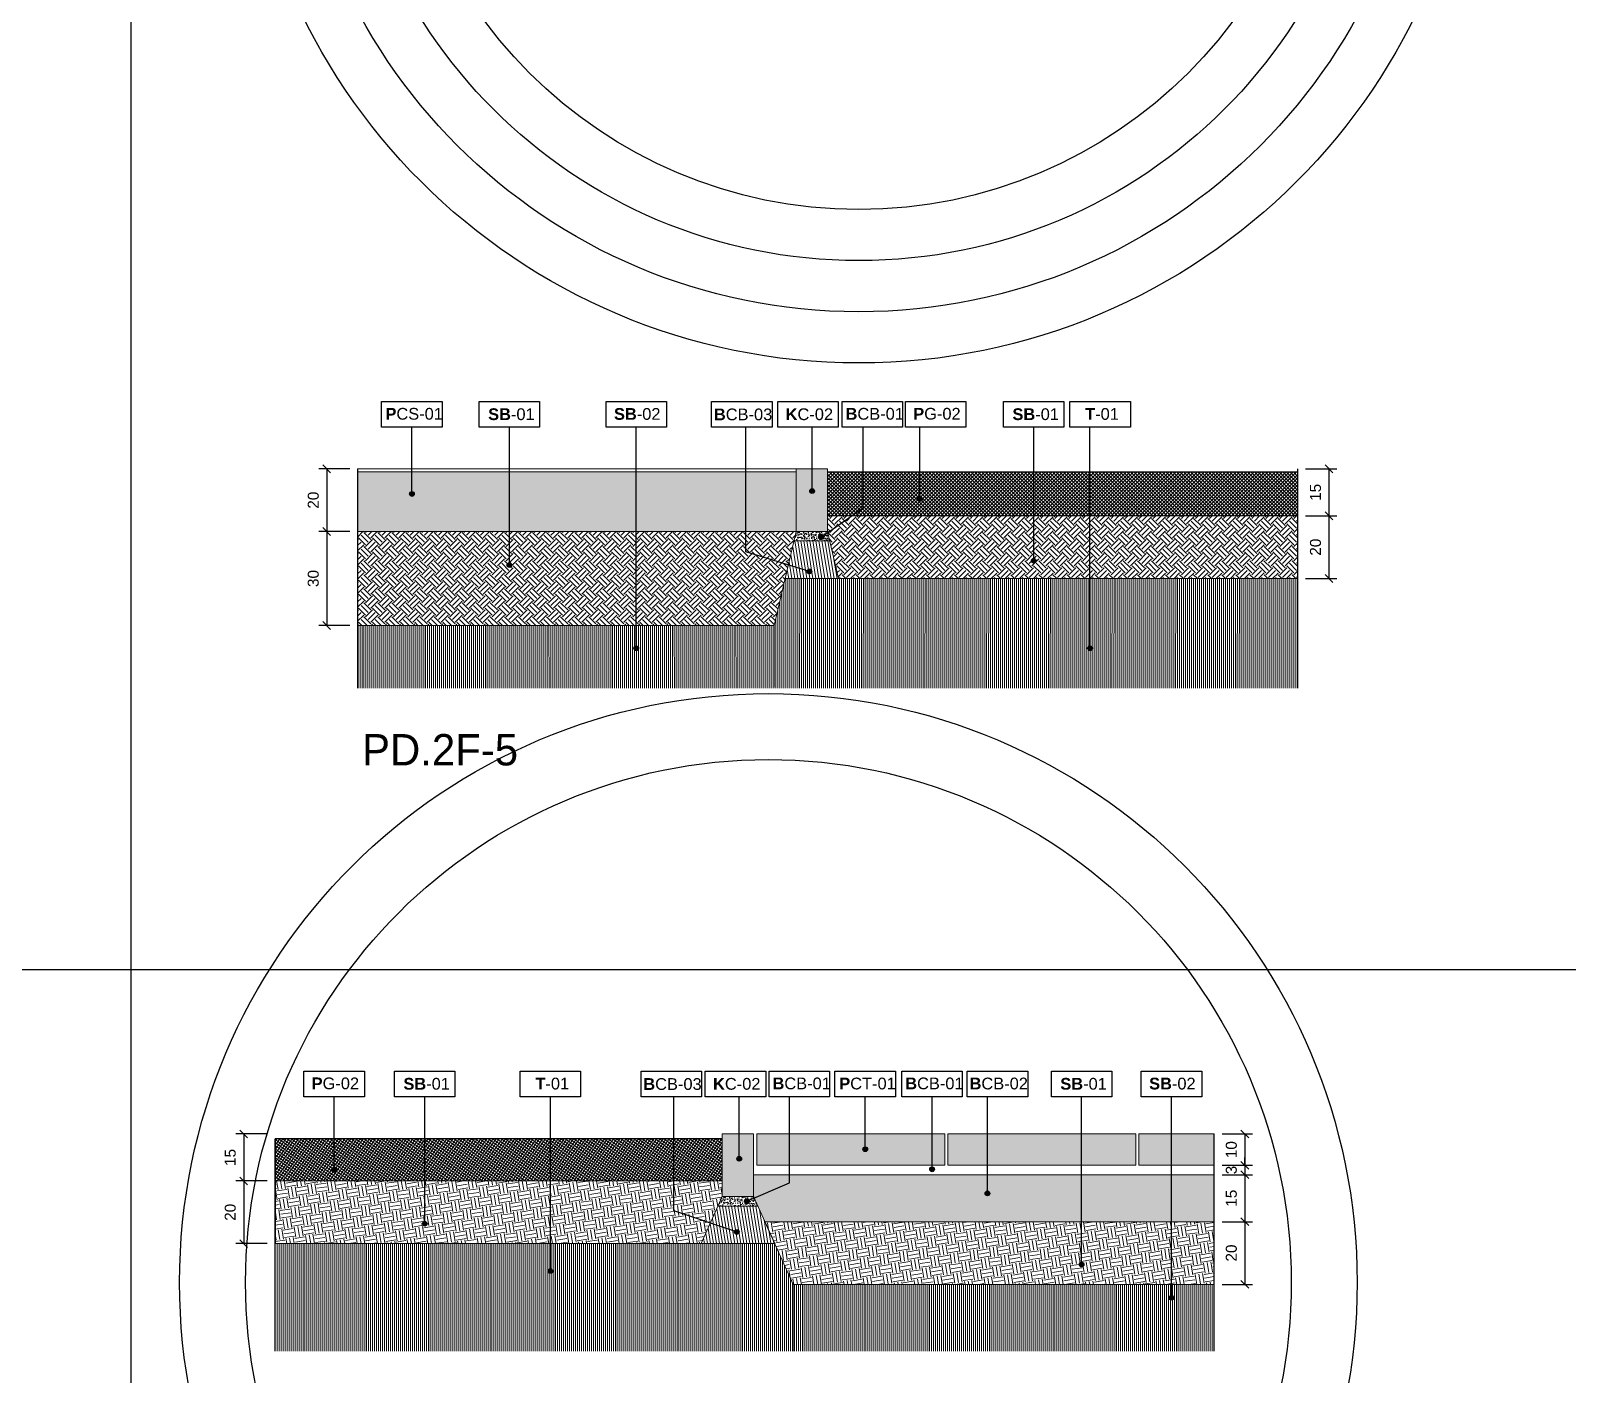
# Model space of a CAD drawing. Header units: metres. Extents: x -325 to 301, y -147 to 149.
# Drawn here: x 31.914 to 36.818, y 62.165 to 66.453 of the extents above; entities that cross this region are included whole.
import ezdxf

# ---------------------------------------------------------------- set-up
doc = ezdxf.new("R2010")
doc.units = ezdxf.units.M
doc.layers.get('Defpoints').update_dxf_attribs({"lineweight": 13})
for name, color, linetype, plot in [('-aux', 50, 'Continuous', False), ('-AUX-QAD', 5, 'Continuous', False), ('-AUX-TWQ', 1, 'Continuous', False)]:
    doc.layers.add(name, color=color, linetype=linetype, plot=plot)
doc.layers.add('0-TX-1_25', color=7, linetype='Continuous', true_color=0x3f4f7f)
doc.layers.add('3-TR-paviment fort', color=7, linetype='Continuous', true_color=0xd1d1d1)
doc.layers.add('03-TR-Paviment_02_Sealed Gravel', color=7, linetype='Continuous', lineweight=5, true_color=0xd4be8c)
doc.layers.add('3-TR tot_u', color=7, linetype='Continuous', lineweight=5, true_color=0x787878)
for name, color, linetype, lineweight in [('1-CM', 7, 'Continuous', 0), ('3-TR Formigó', 252, 'Continuous', 0), ('3-TR Seleccionat', 44, 'Continuous', 0), ('3-TR Tot-u', 37, 'Continuous', 0)]:
    doc.layers.add(name, color=color, linetype=linetype, lineweight=lineweight)
for name, color, linetype in [('1-SECCIÓ', 1, 'Continuous'), ('A-KEYPLAN_HATCH', 7, 'Continuous'), ('A_TEXT_2', 7, 'Continuous')]:
    doc.layers.add(name, color=color, linetype=linetype)
doc.styles.get("Standard").update_dxf_attribs({"font": 'arial.ttf'})
doc.styles.add('x-llegenda materials$0$ENGRAVERS', font='TT0586M.TTF')
doc.dimstyles.new('ISO-25', dxfattribs={"dimtxt": 0.1, "dimasz": 0.1, "dimexe": 0.1, "dimexo": 0.1, "dimgap": 0.1, "dimtad": 1, "dimdec": 0, "dimlfac": 100, "dimzin": 9, "dimtxsty": 'Standard', "dimblk": 'OBLIQUE', "dimcen": 0.1, "dimadec": 0, "dimazin": 0, "dimtfac": 1, "dimtdec": 0, "dimtmove": 0, "dimatfit": 3, "dimldrblk": 'OBLIQUE', "dimfxl": 1, "dimarcsym": 0})
pattern_1 = [(270, (-166.3343004, 10.77439), (0.00635, -2e-18), [])]
pattern_2 = [(44.999999995, (-269499.689853, 738627.051228), (3.8e-12, 0.0449012806053), [0.03175, -0.03175]), (44.999999995, (-269499.698272, 738627.059647), (3.8e-12, 0.0449012806053), [0.03175, -0.03175]), (44.999999995, (-269499.70669, 738627.068066), (3.8e-12, 0.0449012806053), [0.03175, -0.03175]), (134.999999995, (-269499.70669, 738627.07368), (-0.0449012806053, 3.8e-12), [0.03175, -0.03175]), (134.999999995, (-269499.698272, 738627.082098), (-0.0449012806053, 3.8e-12), [0.03175, -0.03175]), (134.999999995, (-269499.689853, 738627.090517), (-0.0449012806053, 3.8e-12), [0.03175, -0.03175])]

# ---------------------------------------------------------------- blocks, each defined once
blk = doc.blocks.new('_Oblique')
at = {"color": 0, "lineweight": -2}
blk.add_line((-0.5, -0.5), (0.5, 0.5), dxfattribs=at)
blk = doc.blocks.new('*D235')
at = {"layer": '0-TX-1_25', "color": 0, "lineweight": -2, "transparency": 16777216}
for p, q in [((35.7161, 62.9321), (35.8138, 62.9321)), ((35.7888, 62.9321), (35.7888, 62.8321)), ((35.7161, 62.8321), (35.8138, 62.8321))]:
    blk.add_line(p, q, dxfattribs=at)
at = {"layer": 'Defpoints', "color": 0, "transparency": 16777216}
for p in [(35.6911, 62.9321), (35.6911, 62.8321), (35.7888, 62.8321)]:
    blk.add_point(p, dxfattribs=at)
at = {"layer": '0-TX-1_25', "color": 0, "lineweight": -2, "transparency": 16777216, "xscale": 0.025, "yscale": 0.025, "zscale": 0.025}
for p, rotation in [((35.7888, 62.9321), 90), ((35.7888, 62.8321), 270)]:
    blk.add_blockref('_Oblique', p, dxfattribs=dict(at, rotation=rotation))
at = {"layer": '0-TX-1_25', "color": 0, "transparency": 16777216, "insert": (35.7459, 62.8821), "char_height": 0.035, "attachment_point": 5, "rotation": 90}
blk.add_mtext('10', dxfattribs=at)
blk = doc.blocks.new('*D236')
at = {"layer": '0-TX-1_25', "color": 0, "lineweight": -2, "transparency": 16777216}
for p, q in [((35.7161, 62.8321), (35.8138, 62.8321)), ((35.7888, 62.8321), (35.7888, 62.8571)), ((35.7888, 62.8321), (35.7888, 62.8021)), ((35.7161, 62.8021), (35.8138, 62.8021)), ((35.7888, 62.8021), (35.7888, 62.7771))]:
    blk.add_line(p, q, dxfattribs=at)
at = {"layer": 'Defpoints', "color": 0, "transparency": 16777216}
for p in [(35.6911, 62.8321), (35.6911, 62.8021), (35.7888, 62.8021)]:
    blk.add_point(p, dxfattribs=at)
at = {"layer": '0-TX-1_25', "color": 0, "lineweight": -2, "transparency": 16777216, "xscale": 0.025, "yscale": 0.025, "zscale": 0.025}
for p, rotation in [((35.7888, 62.8321), 270), ((35.7888, 62.8021), 90)]:
    blk.add_blockref('_Oblique', p, dxfattribs=dict(at, rotation=rotation))
at = {"layer": '0-TX-1_25', "color": 0, "transparency": 16777216, "insert": (35.7459, 62.8171), "char_height": 0.035, "attachment_point": 5, "rotation": 90}
blk.add_mtext('3', dxfattribs=at)
blk = doc.blocks.new('*D237')
at = {"layer": '0-TX-1_25', "color": 0, "lineweight": -2, "transparency": 16777216}
for p, q in [((35.7161, 62.6521), (35.8138, 62.6521)), ((35.7888, 62.6521), (35.7888, 62.4521)), ((35.7161, 62.4521), (35.8138, 62.4521))]:
    blk.add_line(p, q, dxfattribs=at)
at = {"layer": 'Defpoints', "color": 0, "transparency": 16777216}
for p in [(35.6911, 62.6521), (35.6911, 62.4521), (35.7888, 62.4521)]:
    blk.add_point(p, dxfattribs=at)
at = {"layer": '0-TX-1_25', "color": 0, "lineweight": -2, "transparency": 16777216, "xscale": 0.025, "yscale": 0.025, "zscale": 0.025}
for p, rotation in [((35.7888, 62.6521), 90), ((35.7888, 62.4521), 270)]:
    blk.add_blockref('_Oblique', p, dxfattribs=dict(at, rotation=rotation))
at = {"layer": '0-TX-1_25', "color": 0, "transparency": 16777216, "insert": (35.7459, 62.5521), "char_height": 0.035, "attachment_point": 5, "rotation": 90}
blk.add_mtext('20', dxfattribs=at)
blk = doc.blocks.new('hatch keyplan 2')
at = {"layer": 'A-KEYPLAN_HATCH'}
blk.add_lwpolyline([(0, 0.00548), (0.01287, 0.00548), (0.01287, 0), (0, 0)], close=True, dxfattribs=at)
blk = doc.blocks.new('hatch keyplan')
at = {"layer": 'A-KEYPLAN_HATCH'}
blk.add_blockref('hatch keyplan 2', (1.43058, 0.85215), dxfattribs=at)
blk = doc.blocks.new('SB-01')
at = {"layer": 'A-KEYPLAN_HATCH'}
blk.add_blockref('hatch keyplan', (-1.43058, -0.85215), dxfattribs=at)
at = {"layer": 'A_TEXT_2', "insert": (-0.0008, 0.00403), "char_height": 0.0025, "attachment_point": 1}
blk.add_mtext_dynamic_manual_height_columns('\\pi0.00271;{\\fArial|b1|i0|c0|p34;SB}-01', width=0.0145619, gutter_width=0.015, heights=[0], dxfattribs=at)
blk = doc.blocks.new('T-01')
at = {"layer": 'A-KEYPLAN_HATCH'}
blk.add_blockref('hatch keyplan', (-1.43058, -0.85215), dxfattribs=at)
at = {"layer": 'A_TEXT_2', "insert": (-0.0008, 0.00408), "char_height": 0.0025, "attachment_point": 1}
blk.add_mtext_dynamic_manual_height_columns('\\pi0.00405;{\\fArial|b1|i0|c0|p34;T}-01', width=0.0145619, gutter_width=0.015, heights=[0], dxfattribs=at)
blk = doc.blocks.new('PCB01')
at = {"layer": 'A-KEYPLAN_HATCH'}
blk.add_lwpolyline([(0.001, 0.00548), (0.01387, 0.00548), (0.01387, 0), (0.001, 0)], close=True, dxfattribs=at)
at = {"layer": 'A_TEXT_2', "insert": (0.0002, 0.00409), "char_height": 0.0025, "attachment_point": 1}
blk.add_mtext_dynamic_manual_height_columns('\\pi0.00171;{\\fArial|b1|i0|c0|p34;P}CT-01', width=0.0145619, gutter_width=0.015, heights=[0], dxfattribs=at)
blk = doc.blocks.new('B-CB02')
at = {"layer": 'A-KEYPLAN_HATCH'}
blk.add_blockref('hatch keyplan', (-1.43058, -0.85215), dxfattribs=at)
at = {"layer": 'A_TEXT_2', "insert": (-0.0008, 0.00409), "char_height": 0.0025, "attachment_point": 1}
blk.add_mtext_dynamic_manual_height_columns('\\pi0.00129;{\\fArial|b1|i0|c0|p34;B}CB-02', width=0.0145619, gutter_width=0.015, heights=[0], dxfattribs=at)
blk = doc.blocks.new('B-CB01')
at = {"layer": 'A-KEYPLAN_HATCH'}
blk.add_blockref('hatch keyplan', (-1.43058, -0.85215), dxfattribs=at)
at = {"layer": 'A_TEXT_2', "insert": (-0.0008, 0.00411), "char_height": 0.0025, "attachment_point": 1}
blk.add_mtext_dynamic_manual_height_columns('\\pi0.00152;{\\fArial|b1|i0|c0|p34;B}CB-01', width=0.0145619, gutter_width=0.015, heights=[0], dxfattribs=at)
blk = doc.blocks.new('B-CB03')
at = {"layer": 'A-KEYPLAN_HATCH'}
blk.add_blockref('hatch keyplan', (-1.43058, -0.85215), dxfattribs=at)
at = {"layer": 'A_TEXT_2', "insert": (-0.0008, 0.00398), "char_height": 0.0025, "attachment_point": 1}
blk.add_mtext_dynamic_manual_height_columns('\\pi0.00128;{\\fArial|b1|i0|c0|p34;B}CB-03', width=0.0145619, gutter_width=0.015, heights=[0], dxfattribs=at)
blk = doc.blocks.new('K01B')
at = {"layer": 'A-KEYPLAN_HATCH'}
blk.add_blockref('hatch keyplan', (-1.43058, -0.85215), dxfattribs=at)
at = {"layer": 'A_TEXT_2', "insert": (-0.0008, 0.00402), "char_height": 0.0025, "attachment_point": 1}
blk.add_mtext_dynamic_manual_height_columns('\\pi0.00246;{\\fArial|b1|i0|c0|p34;K}C-02', width=0.0145619, gutter_width=0.015, heights=[0], dxfattribs=at)
blk = doc.blocks.new('PG02')
at = {"layer": 'A-KEYPLAN_HATCH'}
blk.add_blockref('hatch keyplan', (-1.42958, -0.85215), dxfattribs=at)
at = {"layer": 'A_TEXT_2', "insert": (0.0002, 0.00412), "char_height": 0.0025, "attachment_point": 1}
blk.add_mtext_dynamic_manual_height_columns('\\pi0.00245,t0.01245;{\\fArial|b1|i0|c0|p34;P}G-02', width=0.0145619, gutter_width=0.015, heights=[0], dxfattribs=at)
blk = doc.blocks.new('POINT')
at = {"layer": '0-TX-1_25'}
h = blk.add_hatch(dxfattribs=at)
h.set_pattern_fill('ANGLE', color=256)
h.set_pattern_definition([(0, (-83.747, -12.726), (0, 6.985), [5.08, -1.905]), (90, (-83.747, -12.726), (-6.985, 4e-16), [5.08, -1.905])])
edge = h.paths.add_edge_path()
edge.add_arc((0, 0), 0.0075, 0, 360)
h = blk.add_hatch(color=256, dxfattribs=at)
h.dxf.hatch_style = 1
edge = h.paths.add_edge_path()
edge.add_arc((0, 0), 0.0075, 0, 360)
blk.add_circle((0, 0), 0.0075, dxfattribs=at)
blk = doc.blocks.new('*D238')
at = {"layer": '0-TX-1_25', "color": 0, "lineweight": -2, "transparency": 16777216}
for p, q in [((32.6687, 62.9321), (32.5683, 62.9321)), ((32.5933, 62.9321), (32.5933, 62.7821)), ((32.6687, 62.7821), (32.5683, 62.7821))]:
    blk.add_line(p, q, dxfattribs=at)
at = {"layer": 'Defpoints', "color": 0, "transparency": 16777216}
for p in [(32.6937, 62.9321), (32.5933, 62.7821), (32.6937, 62.7821)]:
    blk.add_point(p, dxfattribs=at)
at = {"layer": '0-TX-1_25', "color": 0, "lineweight": -2, "transparency": 16777216, "xscale": 0.025, "yscale": 0.025, "zscale": 0.025}
for p, rotation in [((32.5933, 62.9321), 90), ((32.5933, 62.7821), 270)]:
    blk.add_blockref('_Oblique', p, dxfattribs=dict(at, rotation=rotation))
at = {"layer": '0-TX-1_25', "color": 0, "transparency": 16777216, "insert": (32.5505, 62.8571), "char_height": 0.035, "attachment_point": 5, "rotation": 90}
blk.add_mtext('15', dxfattribs=at)
blk = doc.blocks.new('*D319')
at = {"layer": '0-TX-1_25', "color": 0, "lineweight": -2, "transparency": 16777216}
for p, q in [((32.6687, 62.7821), (32.5683, 62.7821)), ((32.5933, 62.7821), (32.5933, 62.5821)), ((32.6687, 62.5821), (32.5683, 62.5821))]:
    blk.add_line(p, q, dxfattribs=at)
at = {"layer": 'Defpoints', "color": 0, "transparency": 16777216}
for p in [(32.6937, 62.7821), (32.5933, 62.5821), (32.6937, 62.5821)]:
    blk.add_point(p, dxfattribs=at)
at = {"layer": '0-TX-1_25', "color": 0, "lineweight": -2, "transparency": 16777216, "xscale": 0.025, "yscale": 0.025, "zscale": 0.025}
for p, rotation in [((32.5933, 62.7821), 90), ((32.5933, 62.5821), 270)]:
    blk.add_blockref('_Oblique', p, dxfattribs=dict(at, rotation=rotation))
at = {"layer": '0-TX-1_25', "color": 0, "transparency": 16777216, "insert": (32.5505, 62.6821), "char_height": 0.035, "attachment_point": 5, "rotation": 90}
blk.add_mtext('20', dxfattribs=at)
blk = doc.blocks.new('*D320')
at = {"layer": '0-TX-1_25', "color": 0, "lineweight": -2, "transparency": 16777216}
for p, q in [((35.7161, 62.8021), (35.8138, 62.8021)), ((35.7888, 62.8021), (35.7888, 62.6521)), ((35.7161, 62.6521), (35.8138, 62.6521))]:
    blk.add_line(p, q, dxfattribs=at)
at = {"layer": 'Defpoints', "color": 0, "transparency": 16777216}
for p in [(35.6911, 62.8021), (35.6911, 62.6521), (35.7888, 62.6521)]:
    blk.add_point(p, dxfattribs=at)
at = {"layer": '0-TX-1_25', "color": 0, "lineweight": -2, "transparency": 16777216, "xscale": 0.025, "yscale": 0.025, "zscale": 0.025}
for p, rotation in [((35.7888, 62.8021), 90), ((35.7888, 62.6521), 270)]:
    blk.add_blockref('_Oblique', p, dxfattribs=dict(at, rotation=rotation))
at = {"layer": '0-TX-1_25', "color": 0, "transparency": 16777216, "insert": (35.7459, 62.7271), "char_height": 0.035, "attachment_point": 5, "rotation": 90}
blk.add_mtext('15', dxfattribs=at)
blk = doc.blocks.new('SB-02')
at = {"layer": 'A-KEYPLAN_HATCH'}
blk.add_blockref('hatch keyplan', (-1.43058, -0.85215), dxfattribs=at)
at = {"layer": 'A_TEXT_2', "insert": (-0.0008, 0.00408), "char_height": 0.0025, "attachment_point": 1}
blk.add_mtext_dynamic_manual_height_columns('\\pi0.00249;{\\fArial|b1|i0|c0|p34;SB}-02', width=0.0145619, gutter_width=0.015, heights=[0], dxfattribs=at)
blk = doc.blocks.new('*D1124')
at = {"layer": '0-TX-1_25', "color": 0, "lineweight": -2, "transparency": 16777216}
for p, q in [((35.9821, 65.055), (36.0824, 65.055)), ((36.0574, 65.055), (36.0574, 64.905)), ((35.9821, 64.905), (36.0824, 64.905))]:
    blk.add_line(p, q, dxfattribs=at)
at = {"layer": 'Defpoints', "color": 0, "transparency": 16777216}
for p in [(35.9571, 65.055), (35.9571, 64.905), (36.0574, 64.905)]:
    blk.add_point(p, dxfattribs=at)
at = {"layer": '0-TX-1_25', "color": 0, "lineweight": -2, "transparency": 16777216, "xscale": 0.025, "yscale": 0.025, "zscale": 0.025}
for p, rotation in [((36.0574, 65.055), 90), ((36.0574, 64.905), 270)]:
    blk.add_blockref('_Oblique', p, dxfattribs=dict(at, rotation=rotation))
at = {"layer": '0-TX-1_25', "color": 0, "transparency": 16777216, "insert": (36.0146, 64.98), "char_height": 0.035, "attachment_point": 5, "rotation": 90}
blk.add_mtext('15', dxfattribs=at)
blk = doc.blocks.new('*D1125')
at = {"layer": '0-TX-1_25', "color": 0, "lineweight": -2, "transparency": 16777216}
for p, q in [((32.9321, 65.055), (32.8334, 65.055)), ((32.8584, 65.055), (32.8584, 64.855)), ((32.9321, 64.855), (32.8334, 64.855))]:
    blk.add_line(p, q, dxfattribs=at)
at = {"layer": 'Defpoints', "color": 0, "transparency": 16777216}
for p in [(32.9571, 65.055), (32.8584, 64.855), (32.9571, 64.855)]:
    blk.add_point(p, dxfattribs=at)
at = {"layer": '0-TX-1_25', "color": 0, "lineweight": -2, "transparency": 16777216, "xscale": 0.025, "yscale": 0.025, "zscale": 0.025}
for p, rotation in [((32.8584, 65.055), 90), ((32.8584, 64.855), 270)]:
    blk.add_blockref('_Oblique', p, dxfattribs=dict(at, rotation=rotation))
at = {"layer": '0-TX-1_25', "color": 0, "transparency": 16777216, "insert": (32.8155, 64.955), "char_height": 0.035, "attachment_point": 5, "rotation": 90}
blk.add_mtext('20', dxfattribs=at)
blk = doc.blocks.new('*D1126')
at = {"layer": '0-TX-1_25', "color": 0, "lineweight": -2, "transparency": 16777216}
for p, q in [((32.9321, 64.855), (32.8334, 64.855)), ((32.8584, 64.855), (32.8584, 64.555)), ((32.9321, 64.555), (32.8334, 64.555))]:
    blk.add_line(p, q, dxfattribs=at)
at = {"layer": 'Defpoints', "color": 0, "transparency": 16777216}
for p in [(32.9571, 64.855), (32.8584, 64.555), (32.9571, 64.555)]:
    blk.add_point(p, dxfattribs=at)
at = {"layer": '0-TX-1_25', "color": 0, "lineweight": -2, "transparency": 16777216, "xscale": 0.025, "yscale": 0.025, "zscale": 0.025}
for p, rotation in [((32.8584, 64.855), 90), ((32.8584, 64.555), 270)]:
    blk.add_blockref('_Oblique', p, dxfattribs=dict(at, rotation=rotation))
at = {"layer": '0-TX-1_25', "color": 0, "transparency": 16777216, "insert": (32.8155, 64.705), "char_height": 0.035, "attachment_point": 5, "rotation": 90}
blk.add_mtext('30', dxfattribs=at)
blk = doc.blocks.new('*D1127')
at = {"layer": '0-TX-1_25', "color": 0, "lineweight": -2, "transparency": 16777216}
for p, q in [((35.9821, 64.905), (36.0824, 64.905)), ((36.0574, 64.905), (36.0574, 64.705)), ((35.9821, 64.705), (36.0824, 64.705))]:
    blk.add_line(p, q, dxfattribs=at)
at = {"layer": 'Defpoints', "color": 0, "transparency": 16777216}
for p in [(35.9571, 64.905), (35.9571, 64.705), (36.0574, 64.705)]:
    blk.add_point(p, dxfattribs=at)
at = {"layer": '0-TX-1_25', "color": 0, "lineweight": -2, "transparency": 16777216, "xscale": 0.025, "yscale": 0.025, "zscale": 0.025}
for p, rotation in [((36.0574, 64.905), 90), ((36.0574, 64.705), 270)]:
    blk.add_blockref('_Oblique', p, dxfattribs=dict(at, rotation=rotation))
at = {"layer": '0-TX-1_25', "color": 0, "transparency": 16777216, "insert": (36.0146, 64.805), "char_height": 0.035, "attachment_point": 5, "rotation": 90}
blk.add_mtext('20', dxfattribs=at)
blk = doc.blocks.new('PCS01')
at = {"layer": 'A-KEYPLAN_HATCH'}
blk.add_blockref('hatch keyplan', (-1.42958, -0.85215), dxfattribs=at)
at = {"layer": 'A_TEXT_2', "insert": (0.0002, 0.00411), "char_height": 0.0025, "attachment_point": 1}
blk.add_mtext_dynamic_manual_height_columns('\\pi0.00161;{\\fArial|b1|i0|c0|p34;P}CS-01', width=0.0145619, gutter_width=0.015, heights=[0], dxfattribs=at)

msp = doc.modelspace()

# ---------------------------------------------------------------- hatches: boundary and pattern name
at = {"layer": '03-TR-Paviment_02_Sealed Gravel'}
h = msp.add_hatch(dxfattribs=at)
h.set_pattern_fill('_USER', color=256, scale=0.008, angle=45, style=0, double=1, pattern_type=0)
h.set_pattern_definition([(45, (28.4538395, 68.824261), (-0.005656854, 0.005656854), []), (135, (28.4538395, 68.824261), (-0.005656854, -0.005656854), [])])
h.paths.add_polyline_path([(34.4571, 65.045), (34.4571, 64.905), (35.9571, 64.905), (35.9571, 65.045)])
h = msp.add_hatch(dxfattribs=at)
h.set_pattern_fill('_USER', color=256, scale=0.008, angle=234.1752, style=0, double=1, pattern_type=0)
h.set_pattern_definition([(234.175244, (0, -0.025), (0.006486488, -0.0046824645), []), (324.175244, (0, -0.025), (0.0046824645, 0.006486488), [])])
h.paths.add_polyline_path([(34.1211, 62.9171), (32.6933, 62.9171), (32.6937, 62.7821), (34.1211, 62.7821)])
at = {"layer": '3-TR Formigó'}
h = msp.add_hatch(dxfattribs=at)
h.set_pattern_fill('ANSI31', color=256, scale=0.003, angle=234.1752, style=0)
h.set_pattern_definition([(279.1752, (33.762184, 64.654956), (0.00940313, 0.0015188), [])])
h.paths.add_polyline_path([(34.4923, 64.705), (34.4642, 64.825), (34.3501, 64.825), (34.322, 64.705)])
h = msp.add_hatch(dxfattribs=at)
h.set_pattern_fill('ANSI31', color=256, scale=0.003, angle=234.1752, style=0)
h.set_pattern_definition([(279.17524, (37.00527, 62.532068), (0.00940313, 0.001518806), [])])
h.paths.add_polyline_path([(34.0536, 62.5821), (34.2886, 62.5821), (34.2346, 62.7021), (34.1076, 62.7021)])
at = {"layer": '3-TR Seleccionat'}
h = msp.add_hatch(dxfattribs=at)
h.set_pattern_fill('ANSI31', color=256, scale=0.002, angle=45, style=0)
h.set_pattern_definition([(90, (-441042.3533865, -650771.812491), (-0.00635, 1e-18), [])])
h.paths.add_polyline_path([(34.2869, 64.555), (32.9571, 64.555), (32.9571, 64.355), (35.9571, 64.355), (35.9571, 64.705), (34.4923, 64.705), (34.322, 64.705)])
h = msp.add_hatch(dxfattribs=at)
h.set_pattern_fill('ANSI31', color=256, scale=0.002, angle=225, style=0)
h.set_pattern_definition(pattern_1)
h.paths.add_polyline_path([(34.2886, 62.5821), (32.6937, 62.5821), (32.6933, 62.4521), (34.3471, 62.4521)])
h = msp.add_hatch(dxfattribs=at)
h.set_pattern_fill('ANSI31', color=256, scale=0.002, angle=225, style=0)
h.set_pattern_definition(pattern_1)
h.paths.add_polyline_path([(32.6933, 62.4521), (35.6911, 62.4521), (35.6911, 62.2394), (32.6933, 62.2394)])
at = {"layer": '3-TR Tot-u'}
h = msp.add_hatch(dxfattribs=at)
h.set_pattern_fill('EARTH', color=256, scale=0.005, angle=-80.8248, style=0)
h.set_pattern_definition(pattern_2)
h.paths.add_polyline_path([(34.4571, 64.905), (34.4571, 64.855), (34.4923, 64.705), (35.9571, 64.705), (35.9571, 64.905)])
h = msp.add_hatch(dxfattribs=at)
h.set_pattern_fill('EARTH', color=256, scale=0.005, angle=-80.8248, style=0)
h.set_pattern_definition(pattern_2)
h.paths.add_polyline_path([(34.3571, 64.855), (34.2869, 64.555), (32.9571, 64.555), (32.9571, 64.855)])
h = msp.add_hatch(dxfattribs=at)
h.set_pattern_fill('EARTH', color=256, scale=0.005, angle=-80.82476, style=0)
h.paths.add_polyline_path([(32.6933, 62.7821), (34.1211, 62.7821), (34.1211, 62.7321), (34.0536, 62.5821), (32.6937, 62.5821)])
h = msp.add_hatch(dxfattribs=at)
h.set_pattern_fill('EARTH', color=256, scale=0.005, angle=-80.8248, style=0)
h.set_pattern_definition([(279.1752, (34.132082, 62.402068), (0.03640645, -0.0262811), [0.03175, -0.03175]), (279.1752, (34.143836, 62.403967), (0.03640645, -0.0262811), [0.03175, -0.03175]), (279.1752, (34.15559, 62.405865), (0.03640645, -0.0262811), [0.03175, -0.03175]), (9.1752, (34.16014, 62.40258), (0.0262811, 0.03640645), [0.03175, -0.03175]), (9.1752, (34.16204, 62.390826), (0.0262811, 0.03640645), [0.03175, -0.03175]), (9.1752, (34.163938, 62.379072), (0.0262811, 0.03640645), [0.03175, -0.03175])])
h.paths.add_polyline_path([(34.2571, 62.6521), (34.3471, 62.4521), (35.6911, 62.4521), (35.6911, 62.6521)])
at = {"layer": '3-TR tot_u'}
h = msp.add_hatch(dxfattribs=at)
h.set_pattern_fill('AR-CONC', color=256, scale=0.0002, angle=90.2664)
h.set_pattern_definition([(140.266414, (-0.349407, -6.381264), (0.003018359, 0.036451363), [0.00381, -0.04191]), (85.266414, (-0.349407, -6.381264), (-0.038178181, -0.007226283), [0.003048, -0.033528117]), (190.71786, (-0.349155, -6.378227), (-0.035159821, 0.02922508), [0.003238002, -0.035618049]), (136.450614, (-0.359567, -6.38131), (0.008156283, 0.05425432), [0.005715, -0.062865]), (186.90197, (-0.358887, -6.37679), (-0.049705466, 0.047250218), [0.004857005, -0.05342712]), (81.450565, (-0.359567, -6.38131), (-0.049705466, 0.047250218), [0.004571993, -0.050291946]), (111.266414, (-0.35705, -6.37622), (0.020311824, 0.030417653), [0.00381, -0.04191]), (56.266414, (-0.35705, -6.37622), (-0.036894668, 0.012188985), [0.003048, -0.033528]), (161.71786, (-0.355358, -6.373685), (-0.016582845, 0.042606638), [0.003238002, -0.035617988]), (127.766414, (-0.349407, -6.381264), (-0.0169136972, 0.0005390813), [0, -0.0331216, 0, -0.034036, 0, -0.033655]), (97.766414, (-0.349407, -6.381264), (-0.020098038, 0.0132706243), [0, -0.0194056, 0, -0.0323596, 0, -0.012827]), (57.766414, (-0.349354, -6.392592), (0.0010196429, 0.0271231534), [0, -0.0127, 0, -0.039624, 0, -0.052578]), (47.766414, (-0.34933, -6.397672), (-0.005222997, 0.0296018704), [0, -0.01651, 0, -0.0263144, 0, -0.037338])])
h.paths.add_polyline_path([(34.3571, 65.045), (32.9571, 65.045), (32.9571, 64.855), (34.3571, 64.855)])
h = msp.add_hatch(dxfattribs=at)
h.set_pattern_fill('AR-CONC', color=256, scale=9e-05, angle=89.1201)
h.set_pattern_definition([(139.120136, (-49.52341, 43.70632), (0.0016861337, 0.0163726586), [0.0017145, -0.0188595]), (84.120136, (-49.52341, 43.70632), (-0.0172417962, -0.002907487), [0.0013716, -0.0150876526]), (189.57158, (-49.523269, 43.707684), (-0.0155556617, 0.0134651714), [0.0014571008, -0.016028122]), (135.304336, (-49.527981, 43.70639), (0.0041580035, 0.024336133), [0.00257175, -0.02828925]), (185.755694, (-49.527635, 43.708418), (-0.021937625, 0.021705804), [0.002185652, -0.024042205]), (80.304287, (-49.52798, 43.70639), (-0.021937625, 0.021705804), [0.002057397, -0.022631376]), (110.120136, (-49.526803, 43.708658), (0.0094123187, 0.0135023525), [0.0017145, -0.0188595]), (55.120136, (-49.526803, 43.708658), (-0.01648955, 0.0058160805), [0.0013716, -0.0150876]), (160.57158, (-49.526019, 43.709783), (-0.0070772314, 0.019318433), [0.0014571008, -0.0160280944]), (126.620136, (-49.5234097, 43.70632), (-0.00760478767, 0.00039479935), [0, -0.01490472, 0, -0.0153162, 0, -0.01514475]), (96.620136, (-49.52341, 43.70632), (-0.0089228417, 0.0061515134), [0, -0.00873252, 0, -0.01456182, 0, -0.00577215]), (56.620136, (-49.523488, 43.7012226), (0.0007029168, 0.0121937974), [0, -0.005715, 0, -0.0178308, 0, -0.0236601]), (46.620136, (-49.523523, 43.698937), (-0.002083395, 0.0133651946), [0, -0.0074295, 0, -0.01184148, 0, -0.0168021])])
h.paths.add_polyline_path([(34.4642, 64.825), (34.4571, 64.8549), (34.3571, 64.8549), (34.3495, 64.825)])
h = msp.add_hatch(dxfattribs=at)
h.set_pattern_fill('AR-CONC', color=256, scale=0.0002, angle=90.2664)
h.set_pattern_definition([(140.2664143104, (269984.931893, -738410.930217), (0.0030183585511, 0.0364513625844), [0.00381, -0.04191]), (85.2664143104, (269984.931893, -738410.930217), (-0.0381781810675, -0.0072262829332), [0.003048, -0.033528116834]), (190.7178590104, (269984.932144, -738410.92718), (-0.0351598209585, 0.0292250795622), [0.00323800176, -0.03561804892]), (136.4506143104, (269984.921733, -738410.930265), (0.0081562825582, 0.0542543196878), [0.005715, -0.062865]), (186.9019719204, (269984.922413, -738410.925743), (-0.049705465848, 0.047250217616), [0.004857004628, -0.053427121632]), (81.45056548, (269984.921733, -738410.930265), (-0.0497054658455, 0.0472502176188), [0.004571993414, -0.050291946384]), (111.2664143104, (269984.92425, -738410.925173), (0.0203118235131, 0.0304176527954), [0.00381, -0.04191]), (56.2664143104, (269984.92425, -738410.925173), (-0.0368946682902, 0.0121889849718), [0.003048, -0.033528]), (161.7178593104, (269984.925942, -738410.922638), (-0.016582844967, 0.0426066376987), [0.00323800176, -0.03561798752]), (127.7664143104, (269984.931893, -738410.930217), (-0.0169136972324, 0.00053908133522), [0, -0.0331216, 0, -0.034036, 0, -0.033655]), (97.7664143104, (269984.931893, -738410.930217), (-0.02009803784808, 0.0132706243038), [0, -0.0194056, 0, -0.0323596, 0, -0.012827]), (57.7664143104, (269984.931946, -738410.941546), (0.00101964285024, 0.02712315336895), [0, -0.0127, 0, -0.039624, 0, -0.052578]), (47.7664143104, (269984.93197, -738410.946626), (-0.0052229971542, 0.0296018704426), [0, -0.01651, 0, -0.0263144, 0, -0.037338])])
h.paths.add_polyline_path([(35.6911, 62.8021), (35.6911, 62.6521), (34.2571, 62.6521), (34.2211, 62.7321), (34.2211, 62.8021)])
h = msp.add_hatch(dxfattribs=at)
h.set_pattern_fill('AR-CONC', color=256, scale=9e-05, angle=89.1201)
h.set_pattern_definition([(139.120136, (-49.759451, 41.583432), (0.0016861337, 0.0163726586), [0.0017145, -0.0188595]), (84.120136, (-49.759451, 41.583432), (-0.0172417962, -0.002907487), [0.0013716, -0.0150876526]), (189.57158, (-49.75931, 41.584796), (-0.0155556617, 0.0134651714), [0.0014571008, -0.016028122]), (135.304336, (-49.764023, 41.583502), (0.0041580035, 0.024336133), [0.00257175, -0.02828925]), (185.755694, (-49.763676, 41.58553), (-0.021937625, 0.021705804), [0.002185652, -0.024042205]), (80.304287, (-49.764023, 41.583502), (-0.021937625, 0.021705804), [0.002057397, -0.022631376]), (110.120136, (-49.762845, 41.58577), (0.0094123187, 0.0135023525), [0.0017145, -0.0188595]), (55.120136, (-49.762845, 41.58577), (-0.01648955, 0.0058160805), [0.0013716, -0.0150876]), (160.57158, (-49.76206, 41.586895), (-0.0070772314, 0.019318433), [0.0014571008, -0.0160280944]), (126.620136, (-49.759451, 41.583432), (-0.00760478767, 0.00039479935), [0, -0.01490472, 0, -0.0153162, 0, -0.01514475]), (96.620136, (-49.759451, 41.583432), (-0.0089228417, 0.0061515134), [0, -0.00873252, 0, -0.01456182, 0, -0.00577215]), (56.620136, (-49.7595295, 41.5783346), (0.0007029168, 0.0121937974), [0, -0.005715, 0, -0.0178308, 0, -0.0236601]), (46.620136, (-49.759565, 41.576049), (-0.002083395, 0.0133651946), [0, -0.0074295, 0, -0.01184148, 0, -0.0168021])])
h.paths.add_polyline_path([(34.2346, 62.7021), (34.2211, 62.7321), (34.1163, 62.732), (34.1073, 62.7008)])
at = {"layer": '3-TR-paviment fort'}
for points in [[(34.3571, 65.055), (34.4571, 65.055), (34.4571, 64.855), (34.3571, 64.855)], [(34.1211, 62.9321), (34.2211, 62.9321), (34.2211, 62.7321), (34.1211, 62.7321)], [(34.7907, 62.8321), (34.7907, 62.9321), (34.2311, 62.9321), (34.2311, 62.8321)], [(34.8311, 62.9321), (34.7276, 62.9321), (34.7276, 62.8321), (34.8311, 62.8321)], [(34.9673, 62.9321), (34.8411, 62.9321), (34.8411, 62.8321), (34.9673, 62.8321)], [(35.2679, 62.9321), (34.9673, 62.9321), (34.9673, 62.8321), (35.2679, 62.8321)], [(35.4411, 62.9321), (35.2679, 62.9321), (35.2679, 62.8321), (35.4411, 62.8321)], [(35.6911, 62.9321), (35.4511, 62.9321), (35.4511, 62.8321), (35.6911, 62.8321)]]:
    msp.add_hatch(color=256, dxfattribs=at).paths.add_polyline_path(points)

# ---------------------------------------------------------------- linework, layer by layer
at = {"layer": '-aux'}
for points in [[(32.2345, 3.4567), (32.2345, 133.4567)], [(12.2345, 63.4567), (142.2345, 63.4567)]]:
    msp.add_lwpolyline(points, dxfattribs=at)
at = {"layer": '-AUX-QAD'}
for centre, radius in [((34.5568, 67.3691), 1.6496), ((34.5568, 67.3691), 1.4863), ((34.2681, 62.4581), 1.8794), ((34.2681, 62.4581), 1.6689)]:
    msp.add_circle(centre, radius, dxfattribs=at)
at = {"layer": '-AUX-TWQ'}
for radius in [1.9762, 1.8129]:
    msp.add_circle((34.5568, 67.3691), radius, dxfattribs=at)
at = {"layer": '0-TX-1_25'}
for points in [[(33.1303, 64.9748), (33.1303, 65.1878)], [(33.4416, 64.7478), (33.4416, 65.1878)], [(33.8465, 64.4826), (33.8465, 65.1878)], [(34.3992, 64.7277), (34.1963, 64.7897), (34.1963, 65.1878)], [(34.4077, 64.9839), (34.4077, 65.1878)], [(34.4362, 64.8366), (34.5702, 64.9309), (34.5702, 65.1878)], [(34.7516, 64.9586), (34.7516, 65.1557), (34.7516, 65.1878)], [(35.115, 64.7615), (35.115, 65.1878)], [(35.2947, 64.4826), (35.2947, 65.1878)], [(32.882, 62.8178), (32.882, 63.0506)], [(33.171, 62.6454), (33.171, 63.0506)], [(33.5722, 62.4946), (33.5722, 63.0506)], [(34.163, 62.6209), (33.9665, 62.6869), (33.9665, 63.0506)], [(34.1749, 62.8528), (34.1749, 63.0506)], [(34.1997, 62.7179), (34.3354, 62.7766), (34.3354, 63.0506)], [(34.5772, 62.8833), (34.5772, 63.0506)], [(34.7907, 62.8193), (34.7907, 63.0506)], [(34.9673, 62.7422), (34.9673, 63.0506)], [(35.2679, 62.5152), (35.2679, 63.0506)], [(35.5546, 62.4096), (35.5546, 63.0506)], [(34.1211, 62.9171), (32.6933, 62.9171), (32.6937, 62.5821)]]:
    msp.add_lwpolyline(points, dxfattribs=at)
at = {"layer": '1-CM'}
for p, q in [((32.9571, 65.055), (34.4571, 65.055)), ((32.9571, 65.055), (34.3571, 65.055)), ((32.9571, 65.045), (34.3571, 65.045)), ((34.4571, 65.045), (35.9571, 65.045)), ((32.9571, 64.855), (34.3571, 64.855)), ((34.322, 64.705), (35.9571, 64.705)), ((34.2869, 64.555), (32.9571, 64.555)), ((34.1211, 62.9171), (32.6937, 62.9171)), ((34.1211, 62.7821), (32.6933, 62.7821)), ((34.2211, 62.8021), (35.6911, 62.8021)), ((34.2571, 62.6521), (35.6911, 62.6521)), ((35.6911, 62.4521), (34.3471, 62.4521))]:
    msp.add_line(p, q, dxfattribs=at)
for points in [[(34.4571, 64.855), (34.3571, 64.855), (34.3571, 65.055), (34.4571, 65.055)], [(34.2211, 62.7321), (34.1211, 62.7321), (34.1211, 62.9321), (34.2211, 62.9321)], [(34.8311, 62.8321), (34.2311, 62.8321), (34.2311, 62.9321), (34.8311, 62.9321)], [(35.4411, 62.8321), (34.8411, 62.8321), (34.8411, 62.9321), (35.4411, 62.9321)], [(32.6933, 62.7821), (34.1211, 62.7821), (34.1211, 62.7321), (34.0536, 62.5821), (32.6937, 62.5821)]]:
    msp.add_lwpolyline(points, close=True, dxfattribs=at)
for points in [[(34.4566, 65.045), (35.9571, 65.045)], [(34.4571, 64.905), (35.9571, 64.905)], [(34.2869, 64.555), (34.3571, 64.855), (34.4571, 64.855), (34.4578, 64.8519)], [(34.3571, 64.855), (34.322, 64.705)], [(34.4571, 64.855), (34.4923, 64.705)], [(34.3501, 64.825), (34.4642, 64.825)], [(34.322, 64.705), (34.2869, 64.555)], [(34.3203, 64.6978), (34.3203, 64.6978)], [(34.2869, 64.555), (34.2869, 64.3585)], [(35.6911, 62.8321), (35.4511, 62.8321), (35.4511, 62.9321), (35.6911, 62.9321)], [(32.6933, 62.7821), (34.1211, 62.7821)], [(34.0536, 62.5821), (34.1211, 62.7321), (34.2211, 62.7321), (34.2886, 62.5821)], [(34.2211, 62.7321), (34.1211, 62.7321)], [(34.2346, 62.7021), (34.1076, 62.7021)], [(34.2571, 62.6521), (34.3471, 62.4521)], [(34.0536, 62.5821), (34.2886, 62.5821)], [(34.3471, 62.4521), (34.3471, 62.2394)]]:
    msp.add_lwpolyline(points, dxfattribs=at)
at = {"layer": '1-SECCIÓ'}
for p, q in [((32.9571, 65.055), (32.9571, 64.355)), ((35.9571, 65.055), (35.9571, 64.355))]:
    msp.add_line(p, q, dxfattribs=at)
for points in [[(35.6911, 62.2394), (35.6911, 62.9321)], [(32.6937, 62.2394), (32.6933, 62.9171)]]:
    msp.add_lwpolyline(points, dxfattribs=at)

# ---------------------------------------------------------------- block references
at = {"color": 244, "true_color": 0x991b1e, "xscale": 14.99999999999007, "yscale": 14.99999999999007, "zscale": 14.99999999999007}
for p in [(34.2983, 65.1878), (34.0666, 63.0506)]:
    msp.add_blockref('K01B', p, dxfattribs=at)
at = {"layer": '0-TX-1_25', "xscale": 15, "yscale": 15, "zscale": 15}
for name, p in [('SB-01', (33.345, 65.1878)), ('SB-02', (33.7499, 65.1878)), ('B-CB03', (34.087, 65.1878)), ('B-CB01', (34.5036, 65.1878)), ('PG02', (34.6907, 65.1878)), ('SB-01', (35.0185, 65.1878)), ('T-01', (35.2304, 65.1878)), ('PG02', (32.7705, 63.0506)), ('SB-01', (33.0745, 63.0506)), ('T-01', (33.4756, 63.0506)), ('B-CB03', (33.8617, 63.0506)), ('B-CB01', (34.2704, 63.0506)), ('PCB01', (34.4656, 63.0506)), ('B-CB01', (34.6941, 63.0506)), ('B-CB02', (34.9029, 63.0506)), ('SB-01', (35.1713, 63.0506)), ('SB-02', (35.4581, 63.0506))]:
    msp.add_blockref(name, p, dxfattribs=at)
at = {"layer": '0-TX-1_25'}
for p in [(34.4077, 64.9839), (33.1303, 64.9748), (34.7516, 64.9586), (34.4362, 64.8366), (33.4416, 64.7478), (35.115, 64.7615), (34.3992, 64.7277), (33.8465, 64.4826), (35.2947, 64.4826), (34.5772, 62.8833), (34.1749, 62.8528), (32.882, 62.8178), (34.7907, 62.8193), (34.9673, 62.7422), (34.1997, 62.7179), (33.171, 62.6454), (34.167, 62.6196), (33.5722, 62.4946), (35.2679, 62.5152), (35.5546, 62.4096)]:
    msp.add_blockref('POINT', p, dxfattribs=at)
at = {"layer": 'A-KEYPLAN_HATCH', "xscale": 14.99999999999007, "yscale": 14.99999999999007, "zscale": 14.99999999999007}
msp.add_blockref('PCS01', (33.0187, 65.1878), dxfattribs=at)

# ---------------------------------------------------------------- texts
at = {"layer": '-aux', "insert": (32.9712, 64.2085), "char_height": 0.1, "width": 19.210099, "attachment_point": 1, "style": 'x-llegenda materials$0$ENGRAVERS'}
msp.add_mtext('PD.2F-5', dxfattribs=at)

# ---------------------------------------------------------------- dimensions: what is measured, and where the dimension line sits
at = {"layer": '0-TX-1_25'}
for base, p1, p2, picture, middle in [((32.8584, 64.855), (32.9571, 65.055), (32.9571, 64.855), '*D1125', (32.8155, 64.955)), ((36.0574, 64.905), (35.9571, 65.055), (35.9571, 64.905), '*D1124', (36.0146, 64.98)), ((36.0574, 64.705), (35.9571, 64.905), (35.9571, 64.705), '*D1127', (36.0146, 64.805)), ((32.8584, 64.555), (32.9571, 64.855), (32.9571, 64.555), '*D1126', (32.8155, 64.705)), ((32.5933, 62.7821), (32.6937, 62.9321), (32.6937, 62.7821), '*D238', (32.5505, 62.8571)), ((35.7888, 62.8321), (35.6911, 62.9321), (35.6911, 62.8321), '*D235', (35.7459, 62.8821)), ((32.5933, 62.5821), (32.6937, 62.7821), (32.6937, 62.5821), '*D319', (32.5505, 62.6821)), ((35.7888, 62.6521), (35.6911, 62.8021), (35.6911, 62.6521), '*D320', (35.7459, 62.7271)), ((35.7888, 62.4521), (35.6911, 62.6521), (35.6911, 62.4521), '*D237', (35.7459, 62.5521))]:
    dim = msp.add_linear_dim(base=base, p1=p1, p2=p2, angle=90, dimstyle='ISO-25', override={"dimtxt": 0.035, "dimasz": 0.025, "dimexe": 0.025, "dimexo": 0.025, "dimgap": 0.025, "dimblk1": 'Oblique', "dimblk2": 'Oblique', "dimsah": 1, "dimfxl": 0.1, "dimfxlon": 1, "dimarcsym": 1}, dxfattribs=at)
    dim.commit()
    dim.dimension.update_dxf_attribs({"geometry": picture, "text_midpoint": middle})
dim = msp.add_linear_dim(base=(35.7888, 62.8021), p1=(35.6911, 62.8321), p2=(35.6911, 62.8021), angle=90, dimstyle='ISO-25', override={"dimtxt": 0.035, "dimasz": 0.025, "dimexe": 0.025, "dimexo": 0.025, "dimgap": 0.025, "dimblk1": 'Oblique', "dimblk2": 'Oblique', "dimsah": 1, "dimfxl": 0.1, "dimfxlon": 1, "dimarcsym": 1}, dxfattribs=at)
dim.commit()
dim.dimension.update_dxf_attribs({"geometry": '*D236', "text_midpoint": (35.7888, 62.8171), "dimtype": 160})

doc.saveas('drawing.dxf')
